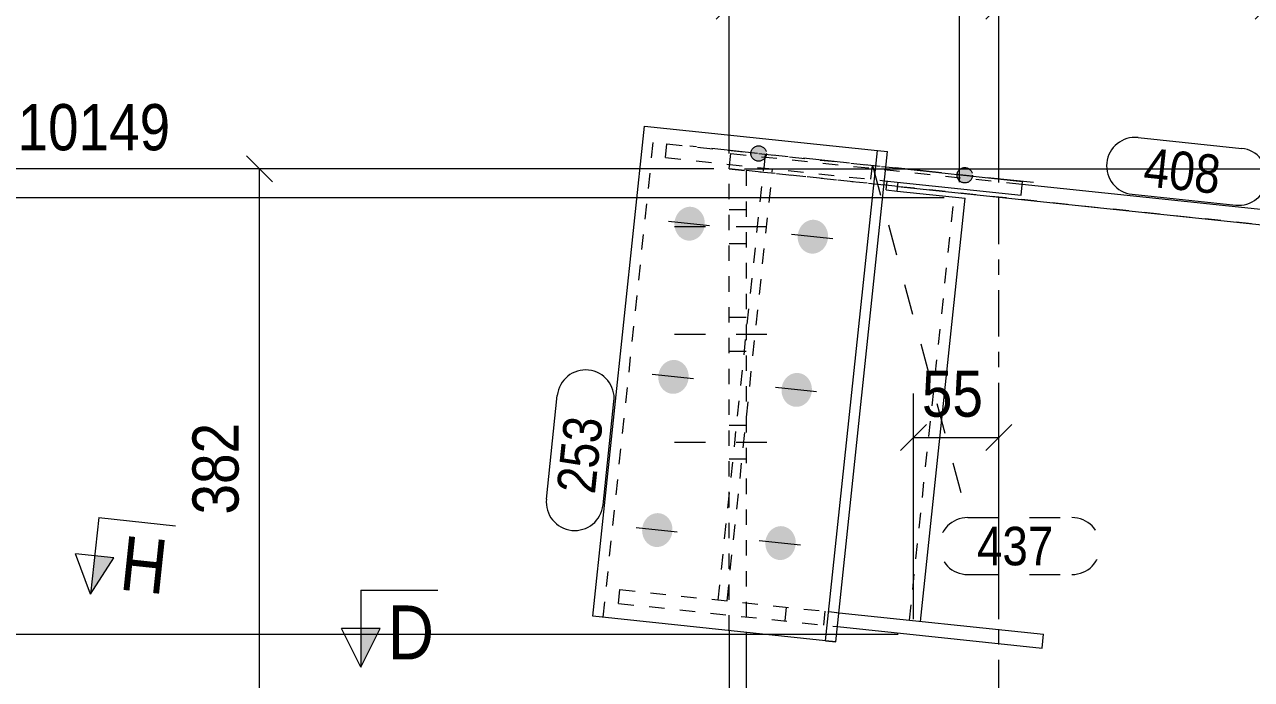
# Model space of a CAD drawing. Header units: millimetres. Extents: x 2 to 825, y 1 to 579.
# Drawn here: x 275.4 to 355, y 441.9 to 484.5 of the extents above; entities that cross this region are included whole.
import ezdxf

# ---------------------------------------------------------------- set-up
doc = ezdxf.new("R2010")
doc.units = ezdxf.units.MM
for name, pattern in [('XKITLINE00', [0]), ('XKITLINE01', [4, 1, -1, 1, -1]), ('XKITLINE02', [4, 2, -2]), ('XKITLINE03', [6, 3, -1, 1, -1])]:
    doc.linetypes.add(name, pattern=pattern)
for name, color, linetype, lineweight in [('Bolt', 3, 'Continuous', 0), ('Dimensions', 7, 'Continuous', 0), ('Part', 2, 'Continuous', 0), ('PartMark', 7, 'Continuous', 0), ('Section', 6, 'Continuous', 0)]:
    doc.layers.add(name, color=color, linetype=linetype, lineweight=lineweight)
doc.styles.add('ARIAL', font='ARIAL.TTF')

# ---------------------------------------------------------------- blocks, each defined once
blk = doc.blocks.new('*A12')
at = {"layer": 'Bolt'}
for points in [[(322.247, 426.235), (321.147, 426.235), (321.147, 428.435), (322.247, 428.435)], [(322.247, 426.235), (321.147, 426.235), (321.147, 428.435), (322.247, 428.435)], [(322.247, 419.235), (321.147, 419.235), (321.147, 421.435), (322.247, 421.435)], [(322.247, 419.235), (321.147, 419.235), (321.147, 421.435), (322.247, 421.435)], [(322.247, 412.235), (321.147, 412.235), (321.147, 414.435), (322.247, 414.435)], [(322.247, 412.235), (321.147, 412.235), (321.147, 414.435), (322.247, 414.435)]]:
    blk.add_hatch(color=3, dxfattribs=at).paths.add_polyline_path(points, flags=17)
at = {"layer": 'Bolt', "color": 3, "linetype": 'XKITLINE02', "lineweight": 0}
for p, q in [((322.247, 472.435), (321.147, 472.435)), ((322.247, 472.435), (321.147, 472.435)), ((323.597, 471.335), (317.597, 471.335)), ((323.597, 471.335), (317.597, 471.335)), ((322.247, 470.235), (321.147, 470.235)), ((322.247, 470.235), (321.147, 470.235)), ((322.247, 465.435), (321.147, 465.435)), ((322.247, 465.435), (321.147, 465.435)), ((323.597, 464.335), (317.597, 464.335)), ((323.597, 464.335), (317.597, 464.335)), ((322.247, 463.235), (321.147, 463.235)), ((322.247, 463.235), (321.147, 463.235)), ((322.247, 458.435), (321.147, 458.435)), ((322.247, 458.435), (321.147, 458.435)), ((323.597, 457.335), (317.597, 457.335)), ((323.597, 457.335), (317.597, 457.335)), ((322.247, 456.235), (321.147, 456.235)), ((322.247, 456.235), (321.147, 456.235))]:
    blk.add_line(p, q, dxfattribs=at)
at = {"layer": 'Bolt', "color": 3, "linetype": 'XKITLINE00', "lineweight": 0}
for p, q in [((322.247, 428.435), (321.147, 428.435)), ((322.247, 428.435), (321.147, 428.435)), ((323.597, 427.335), (317.597, 427.335)), ((323.597, 427.335), (317.597, 427.335)), ((322.247, 426.235), (321.147, 426.235)), ((322.247, 426.235), (321.147, 426.235)), ((322.247, 421.435), (321.147, 421.435)), ((322.247, 421.435), (321.147, 421.435)), ((323.597, 420.335), (317.597, 420.335)), ((323.597, 420.335), (317.597, 420.335)), ((322.247, 419.235), (321.147, 419.235)), ((322.247, 419.235), (321.147, 419.235)), ((322.247, 414.435), (321.147, 414.435)), ((322.247, 414.435), (321.147, 414.435)), ((323.597, 413.335), (317.597, 413.335)), ((323.597, 413.335), (317.597, 413.335)), ((322.247, 412.235), (321.147, 412.235)), ((322.247, 412.235), (321.147, 412.235))]:
    blk.add_line(p, q, dxfattribs=at)
blk = doc.blocks.new('*A25')
at = {"layer": 'Bolt'}
for points in [[(319.55, 471.401), (319.547, 471.374), (319.542, 471.348), (319.538, 471.321), (319.532, 471.295), (319.526, 471.269), (319.519, 471.242), (319.512, 471.216), (319.504, 471.191), (319.496, 471.165), (319.487, 471.14), (319.478, 471.115), (319.468, 471.09), (319.457, 471.065), (319.446, 471.041), (319.435, 471.017), (319.423, 470.993), (319.41, 470.97), (319.397, 470.947), (319.384, 470.924), (319.37, 470.902), (319.355, 470.88), (319.34, 470.859), (319.325, 470.838), (319.309, 470.817), (319.292, 470.797), (319.276, 470.777), (319.258, 470.757), (319.241, 470.738), (319.223, 470.72), (319.204, 470.702), (319.186, 470.685), (319.166, 470.668), (319.147, 470.651), (319.127, 470.635), (319.107, 470.62), (319.086, 470.605), (319.066, 470.591), (319.044, 470.577), (319.023, 470.564), (319.001, 470.552), (318.979, 470.54), (318.957, 470.528), (318.935, 470.518), (318.912, 470.508), (318.889, 470.498), (318.866, 470.489), (318.843, 470.481), (318.82, 470.473), (318.796, 470.466), (318.773, 470.46), (318.749, 470.454), (318.725, 470.449), (318.701, 470.445), (318.677, 470.441), (318.653, 470.438), (318.629, 470.436), (318.605, 470.434), (318.581, 470.433), (318.557, 470.432), (318.533, 470.432), (318.508, 470.433), (318.484, 470.435), (318.46, 470.437), (318.436, 470.44), (318.412, 470.443), (318.389, 470.448), (318.365, 470.452), (318.341, 470.458), (318.318, 470.464), (318.295, 470.471), (318.272, 470.478), (318.249, 470.486), (318.226, 470.495), (318.204, 470.504), (318.181, 470.514), (318.159, 470.525), (318.138, 470.536), (318.116, 470.548), (318.095, 470.56), (318.074, 470.573), (318.053, 470.586), (318.033, 470.6), (318.013, 470.615), (317.993, 470.63), (317.974, 470.646), (317.955, 470.662), (317.937, 470.679), (317.918, 470.696), (317.901, 470.714), (317.883, 470.732), (317.866, 470.751), (317.85, 470.77), (317.834, 470.79), (317.818, 470.81), (317.803, 470.83), (317.788, 470.851), (317.774, 470.873), (317.76, 470.895), (317.747, 470.917), (317.734, 470.939), (317.722, 470.962), (317.71, 470.985), (317.699, 471.009), (317.688, 471.033), (317.678, 471.057), (317.668, 471.082), (317.659, 471.106), (317.65, 471.131), (317.642, 471.157), (317.635, 471.182), (317.628, 471.208), (317.622, 471.234), (317.616, 471.26), (317.611, 471.286), (317.607, 471.312), (317.603, 471.339), (317.599, 471.365), (317.596, 471.392), (317.594, 471.419), (317.593, 471.446), (317.592, 471.473), (317.591, 471.5), (317.591, 471.526), (317.592, 471.553), (317.593, 471.58), (317.595, 471.607), (317.598, 471.634), (317.601, 471.661), (317.605, 471.688), (317.609, 471.714), (317.614, 471.741), (317.619, 471.767), (317.625, 471.794), (317.632, 471.82), (317.639, 471.846), (317.647, 471.871), (317.655, 471.897), (317.664, 471.922), (317.673, 471.947), (317.683, 471.972), (317.694, 471.997), (317.705, 472.021), (317.716, 472.045), (317.729, 472.069), (317.741, 472.092), (317.754, 472.115), (317.768, 472.138), (317.782, 472.16), (317.796, 472.182), (317.811, 472.203), (317.827, 472.225), (317.843, 472.245), (317.859, 472.266), (317.876, 472.285), (317.893, 472.305), (317.911, 472.324), (317.929, 472.342), (317.947, 472.36), (317.966, 472.378), (317.985, 472.394), (318.005, 472.411), (318.024, 472.427), (318.045, 472.442), (318.065, 472.457), (318.086, 472.471), (318.107, 472.485), (318.128, 472.498), (318.15, 472.51), (318.172, 472.522), (318.194, 472.534), (318.217, 472.544), (318.239, 472.555), (318.262, 472.564), (318.285, 472.573), (318.308, 472.581), (318.331, 472.589), (318.355, 472.596), (318.379, 472.602), (318.402, 472.608), (318.426, 472.613), (318.45, 472.617), (318.474, 472.621), (318.498, 472.624), (318.522, 472.627), (318.546, 472.628), (318.571, 472.629), (318.595, 472.63), (318.619, 472.63), (318.643, 472.629), (318.667, 472.627), (318.691, 472.625), (318.715, 472.622), (318.739, 472.619), (318.763, 472.614), (318.786, 472.61), (318.81, 472.604), (318.833, 472.598), (318.857, 472.591), (318.88, 472.584), (318.903, 472.576), (318.925, 472.567), (318.948, 472.558), (318.97, 472.548), (318.992, 472.537), (319.014, 472.526), (319.035, 472.515), (319.057, 472.502), (319.077, 472.489), (319.098, 472.476), (319.118, 472.462), (319.138, 472.447), (319.158, 472.432), (319.177, 472.416), (319.196, 472.4), (319.215, 472.383), (319.233, 472.366), (319.251, 472.348), (319.268, 472.33), (319.285, 472.311), (319.302, 472.292), (319.318, 472.272), (319.334, 472.252), (319.349, 472.232), (319.363, 472.211), (319.378, 472.189), (319.391, 472.167), (319.405, 472.145), (319.418, 472.123), (319.43, 472.1), (319.442, 472.077), (319.453, 472.053), (319.464, 472.029), (319.474, 472.005), (319.483, 471.981), (319.492, 471.956), (319.501, 471.931), (319.509, 471.906), (319.516, 471.88), (319.523, 471.854), (319.53, 471.829), (319.535, 471.802), (319.54, 471.776), (319.545, 471.75), (319.549, 471.723), (319.552, 471.697), (319.555, 471.67), (319.557, 471.643), (319.559, 471.616), (319.56, 471.59), (319.56, 471.563), (319.56, 471.536), (319.559, 471.509), (319.558, 471.482), (319.556, 471.455), (319.554, 471.428)], [(327.551, 470.557), (327.547, 470.53), (327.543, 470.504), (327.538, 470.477), (327.532, 470.451), (327.526, 470.425), (327.52, 470.398), (327.513, 470.373), (327.505, 470.347), (327.496, 470.321), (327.488, 470.296), (327.478, 470.271), (327.468, 470.246), (327.458, 470.221), (327.447, 470.197), (327.435, 470.173), (327.423, 470.15), (327.411, 470.126), (327.398, 470.103), (327.384, 470.08), (327.37, 470.058), (327.355, 470.036), (327.34, 470.015), (327.325, 469.994), (327.309, 469.973), (327.293, 469.953), (327.276, 469.933), (327.259, 469.913), (327.241, 469.894), (327.223, 469.876), (327.205, 469.858), (327.186, 469.841), (327.167, 469.824), (327.147, 469.807), (327.127, 469.791), (327.107, 469.776), (327.087, 469.761), (327.066, 469.747), (327.045, 469.733), (327.023, 469.72), (327.002, 469.708), (326.98, 469.696), (326.958, 469.684), (326.935, 469.674), (326.913, 469.664), (326.89, 469.654), (326.867, 469.645), (326.844, 469.637), (326.82, 469.629), (326.797, 469.622), (326.773, 469.616), (326.749, 469.61), (326.726, 469.605), (326.702, 469.601), (326.678, 469.597), (326.654, 469.594), (326.629, 469.592), (326.605, 469.59), (326.581, 469.589), (326.557, 469.588), (326.533, 469.589), (326.509, 469.589), (326.485, 469.591), (326.461, 469.593), (326.437, 469.596), (326.413, 469.6), (326.389, 469.604), (326.365, 469.609), (326.342, 469.614), (326.318, 469.62), (326.295, 469.627), (326.272, 469.634), (326.249, 469.642), (326.226, 469.651), (326.204, 469.66), (326.182, 469.67), (326.16, 469.681), (326.138, 469.692), (326.116, 469.704), (326.095, 469.716), (326.074, 469.729), (326.054, 469.742), (326.033, 469.756), (326.013, 469.771), (325.994, 469.786), (325.974, 469.802), (325.955, 469.818), (325.937, 469.835), (325.919, 469.852), (325.901, 469.87), (325.883, 469.888), (325.866, 469.907), (325.85, 469.926), (325.834, 469.946), (325.818, 469.966), (325.803, 469.987), (325.788, 470.007), (325.774, 470.029), (325.76, 470.051), (325.747, 470.073), (325.734, 470.095), (325.722, 470.118), (325.71, 470.142), (325.699, 470.165), (325.688, 470.189), (325.678, 470.213), (325.668, 470.238), (325.659, 470.262), (325.651, 470.287), (325.643, 470.313), (325.635, 470.338), (325.628, 470.364), (325.622, 470.39), (325.616, 470.416), (325.611, 470.442), (325.607, 470.468), (325.603, 470.495), (325.599, 470.521), (325.597, 470.548), (325.594, 470.575), (325.593, 470.602), (325.592, 470.629), (325.591, 470.656), (325.592, 470.683), (325.592, 470.709), (325.594, 470.736), (325.596, 470.763), (325.598, 470.79), (325.601, 470.817), (325.605, 470.844), (325.609, 470.87), (325.614, 470.897), (325.62, 470.923), (325.626, 470.95), (325.632, 470.976), (325.639, 471.002), (325.647, 471.027), (325.656, 471.053), (325.664, 471.078), (325.674, 471.103), (325.684, 471.128), (325.694, 471.153), (325.705, 471.177), (325.717, 471.201), (325.729, 471.225), (325.741, 471.248), (325.754, 471.271), (325.768, 471.294), (325.782, 471.316), (325.797, 471.338), (325.812, 471.359), (325.827, 471.381), (325.843, 471.401), (325.859, 471.422), (325.876, 471.441), (325.893, 471.461), (325.911, 471.48), (325.929, 471.498), (325.947, 471.516), (325.966, 471.534), (325.985, 471.551), (326.005, 471.567), (326.025, 471.583), (326.045, 471.598), (326.065, 471.613), (326.086, 471.627), (326.107, 471.641), (326.129, 471.654), (326.15, 471.667), (326.172, 471.678), (326.194, 471.69), (326.217, 471.7), (326.239, 471.711), (326.262, 471.72), (326.285, 471.729), (326.308, 471.737), (326.332, 471.745), (326.355, 471.752), (326.379, 471.758), (326.403, 471.764), (326.426, 471.769), (326.45, 471.773), (326.474, 471.777), (326.498, 471.78), (326.523, 471.783), (326.547, 471.784), (326.571, 471.785), (326.595, 471.786), (326.619, 471.786), (326.643, 471.785), (326.667, 471.783), (326.691, 471.781), (326.715, 471.778), (326.739, 471.775), (326.763, 471.77), (326.787, 471.766), (326.81, 471.76), (326.834, 471.754), (326.857, 471.747), (326.88, 471.74), (326.903, 471.732), (326.926, 471.723), (326.948, 471.714), (326.97, 471.704), (326.992, 471.693), (327.014, 471.682), (327.036, 471.671), (327.057, 471.658), (327.078, 471.645), (327.098, 471.632), (327.119, 471.618), (327.139, 471.603), (327.158, 471.588), (327.178, 471.572), (327.197, 471.556), (327.215, 471.539), (327.233, 471.522), (327.251, 471.504), (327.269, 471.486), (327.286, 471.467), (327.302, 471.448), (327.318, 471.428), (327.334, 471.408), (327.349, 471.388), (327.364, 471.367), (327.378, 471.345), (327.392, 471.324), (327.405, 471.301), (327.418, 471.279), (327.43, 471.256), (327.442, 471.233), (327.453, 471.209), (327.464, 471.185), (327.474, 471.161), (327.484, 471.137), (327.493, 471.112), (327.501, 471.087), (327.509, 471.062), (327.517, 471.036), (327.524, 471.01), (327.53, 470.985), (327.536, 470.959), (327.541, 470.932), (327.545, 470.906), (327.549, 470.879), (327.553, 470.853), (327.555, 470.826), (327.558, 470.799), (327.559, 470.773), (327.56, 470.746), (327.561, 470.719), (327.56, 470.692), (327.56, 470.665), (327.558, 470.638), (327.556, 470.611), (327.554, 470.584)], [(318.501, 461.456), (318.498, 461.43), (318.493, 461.403), (318.488, 461.376), (318.483, 461.35), (318.477, 461.324), (318.47, 461.298), (318.463, 461.272), (318.455, 461.246), (318.447, 461.22), (318.438, 461.195), (318.429, 461.17), (318.419, 461.145), (318.408, 461.121), (318.397, 461.096), (318.386, 461.072), (318.374, 461.049), (318.361, 461.025), (318.348, 461.002), (318.335, 460.98), (318.321, 460.957), (318.306, 460.935), (318.291, 460.914), (318.276, 460.893), (318.26, 460.872), (318.243, 460.852), (318.227, 460.832), (318.209, 460.813), (318.192, 460.794), (318.174, 460.775), (318.155, 460.757), (318.136, 460.74), (318.117, 460.723), (318.098, 460.706), (318.078, 460.691), (318.058, 460.675), (318.037, 460.66), (318.016, 460.646), (317.995, 460.632), (317.974, 460.619), (317.952, 460.607), (317.93, 460.595), (317.908, 460.584), (317.886, 460.573), (317.863, 460.563), (317.84, 460.553), (317.817, 460.544), (317.794, 460.536), (317.771, 460.528), (317.747, 460.521), (317.724, 460.515), (317.7, 460.509), (317.676, 460.504), (317.652, 460.5), (317.628, 460.496), (317.604, 460.493), (317.58, 460.491), (317.556, 460.489), (317.532, 460.488), (317.508, 460.487), (317.484, 460.488), (317.459, 460.489), (317.435, 460.49), (317.411, 460.492), (317.387, 460.495), (317.363, 460.499), (317.34, 460.503), (317.316, 460.508), (317.292, 460.513), (317.269, 460.519), (317.246, 460.526), (317.223, 460.533), (317.2, 460.541), (317.177, 460.55), (317.155, 460.559), (317.132, 460.569), (317.11, 460.58), (317.089, 460.591), (317.067, 460.603), (317.046, 460.615), (317.025, 460.628), (317.004, 460.641), (316.984, 460.655), (316.964, 460.67), (316.944, 460.685), (316.925, 460.701), (316.906, 460.717), (316.887, 460.734), (316.869, 460.751), (316.852, 460.769), (316.834, 460.787), (316.817, 460.806), (316.801, 460.825), (316.785, 460.845), (316.769, 460.865), (316.754, 460.886), (316.739, 460.907), (316.725, 460.928), (316.711, 460.95), (316.698, 460.972), (316.685, 460.995), (316.673, 461.017), (316.661, 461.041), (316.65, 461.064), (316.639, 461.088), (316.629, 461.112), (316.619, 461.137), (316.61, 461.162), (316.601, 461.187), (316.593, 461.212), (316.586, 461.237), (316.579, 461.263), (316.573, 461.289), (316.567, 461.315), (316.562, 461.341), (316.557, 461.367), (316.553, 461.394), (316.55, 461.42), (316.547, 461.447), (316.545, 461.474), (316.544, 461.501), (316.543, 461.528), (316.542, 461.555), (316.542, 461.582), (316.543, 461.609), (316.544, 461.636), (316.546, 461.662), (316.549, 461.689), (316.552, 461.716), (316.556, 461.743), (316.56, 461.77), (316.565, 461.796), (316.57, 461.822), (316.576, 461.849), (316.583, 461.875), (316.59, 461.901), (316.598, 461.927), (316.606, 461.952), (316.615, 461.977), (316.624, 462.002), (316.634, 462.027), (316.645, 462.052), (316.656, 462.076), (316.667, 462.1), (316.679, 462.124), (316.692, 462.147), (316.705, 462.17), (316.719, 462.193), (316.733, 462.215), (316.747, 462.237), (316.762, 462.259), (316.778, 462.28), (316.794, 462.3), (316.81, 462.321), (316.827, 462.341), (316.844, 462.36), (316.862, 462.379), (316.88, 462.397), (316.898, 462.415), (316.917, 462.433), (316.936, 462.45), (316.956, 462.466), (316.975, 462.482), (316.996, 462.497), (317.016, 462.512), (317.037, 462.526), (317.058, 462.54), (317.079, 462.553), (317.101, 462.566), (317.123, 462.578), (317.145, 462.589), (317.167, 462.6), (317.19, 462.61), (317.213, 462.619), (317.236, 462.628), (317.259, 462.636), (317.282, 462.644), (317.306, 462.651), (317.33, 462.657), (317.353, 462.663), (317.377, 462.668), (317.401, 462.672), (317.425, 462.676), (317.449, 462.679), (317.473, 462.682), (317.497, 462.683), (317.521, 462.685), (317.546, 462.685), (317.57, 462.685), (317.594, 462.684), (317.618, 462.682), (317.642, 462.68), (317.666, 462.677), (317.69, 462.674), (317.714, 462.67), (317.737, 462.665), (317.761, 462.659), (317.784, 462.653), (317.808, 462.646), (317.831, 462.639), (317.853, 462.631), (317.876, 462.622), (317.899, 462.613), (317.921, 462.603), (317.943, 462.593), (317.965, 462.581), (317.986, 462.57), (318.007, 462.557), (318.028, 462.545), (318.049, 462.531), (318.069, 462.517), (318.089, 462.502), (318.109, 462.487), (318.128, 462.472), (318.147, 462.455), (318.166, 462.439), (318.184, 462.421), (318.202, 462.403), (318.219, 462.385), (318.236, 462.366), (318.253, 462.347), (318.269, 462.328), (318.284, 462.307), (318.3, 462.287), (318.314, 462.266), (318.329, 462.244), (318.342, 462.223), (318.356, 462.2), (318.369, 462.178), (318.381, 462.155), (318.393, 462.132), (318.404, 462.108), (318.415, 462.084), (318.425, 462.06), (318.434, 462.036), (318.443, 462.011), (318.452, 461.986), (318.46, 461.961), (318.467, 461.935), (318.474, 461.91), (318.48, 461.884), (318.486, 461.858), (318.491, 461.831), (318.496, 461.805), (318.5, 461.779), (318.503, 461.752), (318.506, 461.725), (318.508, 461.698), (318.51, 461.672), (318.511, 461.645), (318.511, 461.618), (318.511, 461.591), (318.51, 461.564), (318.509, 461.537), (318.507, 461.51), (318.504, 461.483)], [(326.502, 460.612), (326.498, 460.586), (326.494, 460.559), (326.489, 460.532), (326.483, 460.506), (326.477, 460.48), (326.471, 460.454), (326.463, 460.428), (326.456, 460.402), (326.447, 460.376), (326.439, 460.351), (326.429, 460.326), (326.419, 460.301), (326.409, 460.277), (326.398, 460.252), (326.386, 460.228), (326.374, 460.205), (326.362, 460.181), (326.348, 460.158), (326.335, 460.136), (326.321, 460.113), (326.306, 460.091), (326.291, 460.07), (326.276, 460.049), (326.26, 460.028), (326.244, 460.008), (326.227, 459.988), (326.21, 459.969), (326.192, 459.95), (326.174, 459.931), (326.156, 459.913), (326.137, 459.896), (326.118, 459.879), (326.098, 459.862), (326.078, 459.847), (326.058, 459.831), (326.038, 459.816), (326.017, 459.802), (325.996, 459.789), (325.974, 459.775), (325.953, 459.763), (325.931, 459.751), (325.909, 459.74), (325.886, 459.729), (325.864, 459.719), (325.841, 459.709), (325.818, 459.7), (325.795, 459.692), (325.771, 459.685), (325.748, 459.678), (325.724, 459.671), (325.7, 459.666), (325.677, 459.66), (325.653, 459.656), (325.629, 459.652), (325.605, 459.649), (325.58, 459.647), (325.556, 459.645), (325.532, 459.644), (325.508, 459.644), (325.484, 459.644), (325.46, 459.645), (325.436, 459.646), (325.412, 459.648), (325.388, 459.651), (325.364, 459.655), (325.34, 459.659), (325.316, 459.664), (325.293, 459.669), (325.269, 459.675), (325.246, 459.682), (325.223, 459.689), (325.2, 459.698), (325.177, 459.706), (325.155, 459.715), (325.133, 459.725), (325.111, 459.736), (325.089, 459.747), (325.067, 459.759), (325.046, 459.771), (325.025, 459.784), (325.005, 459.797), (324.984, 459.812), (324.964, 459.826), (324.945, 459.841), (324.925, 459.857), (324.906, 459.873), (324.888, 459.89), (324.87, 459.907), (324.852, 459.925), (324.834, 459.943), (324.817, 459.962), (324.801, 459.981), (324.785, 460.001), (324.769, 460.021), (324.754, 460.042), (324.739, 460.063), (324.725, 460.084), (324.711, 460.106), (324.698, 460.128), (324.685, 460.151), (324.673, 460.173), (324.661, 460.197), (324.65, 460.22), (324.639, 460.244), (324.629, 460.268), (324.619, 460.293), (324.61, 460.318), (324.602, 460.343), (324.594, 460.368), (324.586, 460.393), (324.579, 460.419), (324.573, 460.445), (324.567, 460.471), (324.562, 460.497), (324.558, 460.523), (324.554, 460.55), (324.55, 460.577), (324.548, 460.603), (324.545, 460.63), (324.544, 460.657), (324.543, 460.684), (324.542, 460.711), (324.543, 460.738), (324.543, 460.765), (324.545, 460.792), (324.547, 460.819), (324.549, 460.845), (324.552, 460.872), (324.556, 460.899), (324.56, 460.926), (324.565, 460.952), (324.571, 460.979), (324.577, 461.005), (324.583, 461.031), (324.59, 461.057), (324.598, 461.083), (324.606, 461.108), (324.615, 461.133), (324.625, 461.159), (324.635, 461.183), (324.645, 461.208), (324.656, 461.232), (324.668, 461.256), (324.68, 461.28), (324.692, 461.303), (324.705, 461.326), (324.719, 461.349), (324.733, 461.371), (324.748, 461.393), (324.763, 461.415), (324.778, 461.436), (324.794, 461.457), (324.81, 461.477), (324.827, 461.497), (324.844, 461.516), (324.862, 461.535), (324.88, 461.553), (324.898, 461.571), (324.917, 461.589), (324.936, 461.606), (324.956, 461.622), (324.976, 461.638), (324.996, 461.653), (325.016, 461.668), (325.037, 461.682), (325.058, 461.696), (325.08, 461.709), (325.101, 461.722), (325.123, 461.734), (325.145, 461.745), (325.168, 461.756), (325.19, 461.766), (325.213, 461.775), (325.236, 461.784), (325.259, 461.792), (325.283, 461.8), (325.306, 461.807), (325.33, 461.813), (325.354, 461.819), (325.377, 461.824), (325.401, 461.828), (325.425, 461.832), (325.449, 461.835), (325.473, 461.838), (325.498, 461.84), (325.522, 461.841), (325.546, 461.841), (325.57, 461.841), (325.594, 461.84), (325.618, 461.838), (325.642, 461.836), (325.666, 461.833), (325.69, 461.83), (325.714, 461.826), (325.738, 461.821), (325.761, 461.815), (325.785, 461.809), (325.808, 461.802), (325.831, 461.795), (325.854, 461.787), (325.876, 461.778), (325.899, 461.769), (325.921, 461.759), (325.943, 461.749), (325.965, 461.738), (325.987, 461.726), (326.008, 461.713), (326.029, 461.701), (326.049, 461.687), (326.07, 461.673), (326.09, 461.658), (326.109, 461.643), (326.129, 461.628), (326.148, 461.611), (326.166, 461.595), (326.184, 461.577), (326.202, 461.56), (326.22, 461.541), (326.236, 461.522), (326.253, 461.503), (326.269, 461.484), (326.285, 461.463), (326.3, 461.443), (326.315, 461.422), (326.329, 461.401), (326.343, 461.379), (326.356, 461.357), (326.369, 461.334), (326.381, 461.311), (326.393, 461.288), (326.404, 461.264), (326.415, 461.24), (326.425, 461.216), (326.435, 461.192), (326.444, 461.167), (326.452, 461.142), (326.46, 461.117), (326.468, 461.091), (326.474, 461.066), (326.481, 461.04), (326.486, 461.014), (326.492, 460.988), (326.496, 460.961), (326.5, 460.935), (326.504, 460.908), (326.506, 460.881), (326.508, 460.855), (326.51, 460.828), (326.511, 460.801), (326.512, 460.774), (326.511, 460.747), (326.511, 460.72), (326.509, 460.693), (326.507, 460.666), (326.505, 460.639)], [(317.452, 451.511), (317.449, 451.485), (317.444, 451.458), (317.439, 451.432), (317.434, 451.405), (317.428, 451.379), (317.421, 451.353), (317.414, 451.327), (317.406, 451.301), (317.398, 451.276), (317.389, 451.25), (317.38, 451.225), (317.37, 451.2), (317.359, 451.176), (317.348, 451.151), (317.337, 451.127), (317.325, 451.104), (317.312, 451.08), (317.299, 451.057), (317.286, 451.035), (317.272, 451.012), (317.257, 450.991), (317.242, 450.969), (317.227, 450.948), (317.211, 450.927), (317.194, 450.907), (317.177, 450.887), (317.16, 450.868), (317.143, 450.849), (317.125, 450.83), (317.106, 450.812), (317.087, 450.795), (317.068, 450.778), (317.049, 450.762), (317.029, 450.746), (317.009, 450.73), (316.988, 450.716), (316.967, 450.701), (316.946, 450.688), (316.925, 450.675), (316.903, 450.662), (316.881, 450.65), (316.859, 450.639), (316.837, 450.628), (316.814, 450.618), (316.791, 450.608), (316.768, 450.6), (316.745, 450.591), (316.722, 450.584), (316.698, 450.577), (316.675, 450.57), (316.651, 450.565), (316.627, 450.56), (316.603, 450.555), (316.579, 450.551), (316.555, 450.548), (316.531, 450.546), (316.507, 450.544), (316.483, 450.543), (316.459, 450.543), (316.434, 450.543), (316.41, 450.544), (316.386, 450.545), (316.362, 450.547), (316.338, 450.55), (316.314, 450.554), (316.291, 450.558), (316.267, 450.563), (316.243, 450.568), (316.22, 450.574), (316.197, 450.581), (316.174, 450.589), (316.151, 450.597), (316.128, 450.605), (316.106, 450.615), (316.083, 450.625), (316.061, 450.635), (316.04, 450.646), (316.018, 450.658), (315.997, 450.67), (315.976, 450.683), (315.955, 450.697), (315.935, 450.711), (315.915, 450.725), (315.895, 450.74), (315.876, 450.756), (315.857, 450.772), (315.838, 450.789), (315.82, 450.806), (315.802, 450.824), (315.785, 450.842), (315.768, 450.861), (315.752, 450.88), (315.735, 450.9), (315.72, 450.92), (315.705, 450.941), (315.69, 450.962), (315.676, 450.983), (315.662, 451.005), (315.649, 451.027), (315.636, 451.05), (315.624, 451.073), (315.612, 451.096), (315.6, 451.119), (315.59, 451.143), (315.58, 451.167), (315.57, 451.192), (315.561, 451.217), (315.552, 451.242), (315.544, 451.267), (315.537, 451.292), (315.53, 451.318), (315.524, 451.344), (315.518, 451.37), (315.513, 451.396), (315.508, 451.423), (315.504, 451.449), (315.501, 451.476), (315.498, 451.502), (315.496, 451.529), (315.494, 451.556), (315.493, 451.583), (315.493, 451.61), (315.493, 451.637), (315.494, 451.664), (315.495, 451.691), (315.497, 451.718), (315.5, 451.745), (315.503, 451.771), (315.507, 451.798), (315.511, 451.825), (315.516, 451.851), (315.521, 451.878), (315.527, 451.904), (315.534, 451.93), (315.541, 451.956), (315.549, 451.982), (315.557, 452.007), (315.566, 452.033), (315.575, 452.058), (315.585, 452.082), (315.596, 452.107), (315.607, 452.131), (315.618, 452.155), (315.63, 452.179), (315.643, 452.202), (315.656, 452.225), (315.67, 452.248), (315.684, 452.27), (315.698, 452.292), (315.713, 452.314), (315.729, 452.335), (315.745, 452.356), (315.761, 452.376), (315.778, 452.396), (315.795, 452.415), (315.813, 452.434), (315.831, 452.452), (315.849, 452.47), (315.868, 452.488), (315.887, 452.505), (315.906, 452.521), (315.926, 452.537), (315.947, 452.552), (315.967, 452.567), (315.988, 452.581), (316.009, 452.595), (316.03, 452.608), (316.052, 452.621), (316.074, 452.633), (316.096, 452.644), (316.118, 452.655), (316.141, 452.665), (316.164, 452.674), (316.187, 452.683), (316.21, 452.692), (316.233, 452.699), (316.257, 452.706), (316.28, 452.712), (316.304, 452.718), (316.328, 452.723), (316.352, 452.728), (316.376, 452.731), (316.4, 452.734), (316.424, 452.737), (316.448, 452.739), (316.472, 452.74), (316.497, 452.74), (316.521, 452.74), (316.545, 452.739), (316.569, 452.738), (316.593, 452.735), (316.617, 452.732), (316.641, 452.729), (316.665, 452.725), (316.688, 452.72), (316.712, 452.714), (316.735, 452.708), (316.758, 452.702), (316.782, 452.694), (316.804, 452.686), (316.827, 452.677), (316.85, 452.668), (316.872, 452.658), (316.894, 452.648), (316.916, 452.637), (316.937, 452.625), (316.958, 452.613), (316.979, 452.6), (317, 452.586), (317.02, 452.572), (317.04, 452.558), (317.06, 452.542), (317.079, 452.527), (317.098, 452.51), (317.117, 452.494), (317.135, 452.476), (317.153, 452.459), (317.17, 452.44), (317.187, 452.422), (317.204, 452.402), (317.22, 452.383), (317.235, 452.363), (317.251, 452.342), (317.265, 452.321), (317.28, 452.3), (317.293, 452.278), (317.307, 452.256), (317.319, 452.233), (317.332, 452.21), (317.344, 452.187), (317.355, 452.163), (317.365, 452.14), (317.376, 452.115), (317.385, 452.091), (317.394, 452.066), (317.403, 452.041), (317.411, 452.016), (317.418, 451.99), (317.425, 451.965), (317.431, 451.939), (317.437, 451.913), (317.442, 451.887), (317.447, 451.86), (317.451, 451.834), (317.454, 451.807), (317.457, 451.78), (317.459, 451.754), (317.461, 451.727), (317.462, 451.7), (317.462, 451.673), (317.462, 451.646), (317.461, 451.619), (317.46, 451.592), (317.458, 451.565), (317.455, 451.538)], [(325.453, 450.668), (325.449, 450.641), (325.445, 450.614), (325.44, 450.588), (325.434, 450.561), (325.428, 450.535), (325.422, 450.509), (325.414, 450.483), (325.407, 450.457), (325.398, 450.432), (325.39, 450.406), (325.38, 450.381), (325.37, 450.356), (325.36, 450.332), (325.349, 450.308), (325.337, 450.284), (325.325, 450.26), (325.313, 450.237), (325.299, 450.213), (325.286, 450.191), (325.272, 450.169), (325.257, 450.147), (325.242, 450.125), (325.227, 450.104), (325.211, 450.083), (325.195, 450.063), (325.178, 450.043), (325.161, 450.024), (325.143, 450.005), (325.125, 449.986), (325.107, 449.968), (325.088, 449.951), (325.069, 449.934), (325.049, 449.918), (325.029, 449.902), (325.009, 449.886), (324.989, 449.872), (324.968, 449.857), (324.947, 449.844), (324.925, 449.831), (324.904, 449.818), (324.882, 449.806), (324.859, 449.795), (324.837, 449.784), (324.814, 449.774), (324.792, 449.764), (324.769, 449.756), (324.746, 449.747), (324.722, 449.74), (324.699, 449.733), (324.675, 449.726), (324.651, 449.721), (324.628, 449.716), (324.604, 449.711), (324.58, 449.708), (324.556, 449.704), (324.531, 449.702), (324.507, 449.7), (324.483, 449.699), (324.459, 449.699), (324.435, 449.699), (324.411, 449.7), (324.387, 449.701), (324.363, 449.704), (324.339, 449.706), (324.315, 449.71), (324.291, 449.714), (324.267, 449.719), (324.244, 449.724), (324.22, 449.731), (324.197, 449.737), (324.174, 449.745), (324.151, 449.753), (324.128, 449.761), (324.106, 449.771), (324.084, 449.781), (324.062, 449.791), (324.04, 449.802), (324.018, 449.814), (323.997, 449.826), (323.976, 449.839), (323.956, 449.853), (323.935, 449.867), (323.915, 449.881), (323.896, 449.896), (323.876, 449.912), (323.857, 449.928), (323.839, 449.945), (323.821, 449.962), (323.803, 449.98), (323.785, 449.999), (323.768, 450.017), (323.752, 450.036), (323.736, 450.056), (323.72, 450.076), (323.705, 450.097), (323.69, 450.118), (323.676, 450.139), (323.662, 450.161), (323.649, 450.183), (323.636, 450.206), (323.624, 450.229), (323.612, 450.252), (323.601, 450.275), (323.59, 450.299), (323.58, 450.324), (323.57, 450.348), (323.561, 450.373), (323.553, 450.398), (323.545, 450.423), (323.537, 450.448), (323.53, 450.474), (323.524, 450.5), (323.518, 450.526), (323.513, 450.552), (323.509, 450.579), (323.505, 450.605), (323.501, 450.632), (323.499, 450.658), (323.496, 450.685), (323.495, 450.712), (323.494, 450.739), (323.493, 450.766), (323.493, 450.793), (323.494, 450.82), (323.496, 450.847), (323.498, 450.874), (323.5, 450.901), (323.503, 450.927), (323.507, 450.954), (323.511, 450.981), (323.516, 451.007), (323.522, 451.034), (323.528, 451.06), (323.534, 451.086), (323.541, 451.112), (323.549, 451.138), (323.557, 451.163), (323.566, 451.189), (323.576, 451.214), (323.586, 451.239), (323.596, 451.263), (323.607, 451.287), (323.619, 451.311), (323.631, 451.335), (323.643, 451.358), (323.656, 451.381), (323.67, 451.404), (323.684, 451.426), (323.699, 451.448), (323.714, 451.47), (323.729, 451.491), (323.745, 451.512), (323.761, 451.532), (323.778, 451.552), (323.795, 451.571), (323.813, 451.59), (323.831, 451.609), (323.849, 451.626), (323.868, 451.644), (323.887, 451.661), (323.907, 451.677), (323.927, 451.693), (323.947, 451.709), (323.967, 451.723), (323.988, 451.738), (324.009, 451.751), (324.031, 451.764), (324.052, 451.777), (324.074, 451.789), (324.096, 451.8), (324.119, 451.811), (324.141, 451.821), (324.164, 451.83), (324.187, 451.839), (324.21, 451.848), (324.234, 451.855), (324.257, 451.862), (324.281, 451.869), (324.304, 451.874), (324.328, 451.879), (324.352, 451.884), (324.376, 451.887), (324.4, 451.89), (324.424, 451.893), (324.449, 451.895), (324.473, 451.896), (324.497, 451.896), (324.521, 451.896), (324.545, 451.895), (324.569, 451.894), (324.593, 451.891), (324.617, 451.889), (324.641, 451.885), (324.665, 451.881), (324.689, 451.876), (324.712, 451.871), (324.736, 451.864), (324.759, 451.858), (324.782, 451.85), (324.805, 451.842), (324.827, 451.834), (324.85, 451.824), (324.872, 451.814), (324.894, 451.804), (324.916, 451.793), (324.937, 451.781), (324.959, 451.769), (324.98, 451.756), (325, 451.742), (325.021, 451.728), (325.041, 451.714), (325.06, 451.698), (325.08, 451.683), (325.099, 451.667), (325.117, 451.65), (325.135, 451.632), (325.153, 451.615), (325.17, 451.596), (325.187, 451.578), (325.204, 451.558), (325.22, 451.539), (325.236, 451.519), (325.251, 451.498), (325.266, 451.477), (325.28, 451.456), (325.294, 451.434), (325.307, 451.412), (325.32, 451.389), (325.332, 451.366), (325.344, 451.343), (325.355, 451.319), (325.366, 451.296), (325.376, 451.271), (325.386, 451.247), (325.395, 451.222), (325.403, 451.197), (325.411, 451.172), (325.419, 451.146), (325.425, 451.121), (325.432, 451.095), (325.437, 451.069), (325.443, 451.043), (325.447, 451.016), (325.451, 450.99), (325.454, 450.963), (325.457, 450.937), (325.459, 450.91), (325.461, 450.883), (325.462, 450.856), (325.462, 450.829), (325.462, 450.802), (325.462, 450.775), (325.46, 450.748), (325.458, 450.721), (325.456, 450.694)]]:
    blk.add_hatch(color=3, dxfattribs=at).paths.add_polyline_path(points, flags=17)
at = {"layer": 'Bolt', "color": 3, "linetype": 'XKITLINE00', "lineweight": 0}
for p, q in [((319.869, 471.395), (317.193, 471.677)), ((327.869, 470.551), (325.194, 470.833)), ((318.82, 461.45), (316.144, 461.732)), ((326.82, 460.606), (324.145, 460.888)), ((317.771, 451.505), (315.095, 451.787)), ((325.771, 450.661), (323.096, 450.943))]:
    blk.add_line(p, q, dxfattribs=at)
blk = doc.blocks.new('*A27')
at = {"layer": 'Part', "color": 7, "linetype": 'XKITLINE03', "lineweight": 0}
blk.add_line((338.647, 350.211), (338.647, 483.251), dxfattribs=at)
at = {"layer": 'Part', "color": 7, "linetype": 'XKITLINE01', "lineweight": 0}
for p, q in [((321.147, 445.116), (321.147, 475.097)), ((321.147, 475.097), (322.247, 474.981)), ((355.047, 471.522), (322.247, 474.981)), ((322.247, 474.981), (322.247, 445))]:
    blk.add_line(p, q, dxfattribs=at)
at = {"layer": 'Part', "color": 2, "linetype": 'XKITLINE00', "lineweight": 0}
for p, q in [((321.147, 445.116), (321.147, 350.211)), ((322.247, 445), (322.247, 350.211))]:
    blk.add_line(p, q, dxfattribs=at)
blk = doc.blocks.new('*A30')
at = {"layer": 'Part', "color": 7, "linetype": 'XKITLINE01', "lineweight": 0}
for p, q in [((321.147, 475.097), (321.252, 476.092)), ((321.252, 476.092), (340.17, 474.096)), ((332.082, 473.944), (321.147, 475.097))]:
    blk.add_line(p, q, dxfattribs=at)
at = {"layer": 'Part', "color": 2, "linetype": 'XKITLINE00', "lineweight": 0}
for p, q in [((332.082, 473.944), (356.147, 471.406)), ((340.17, 474.096), (356.252, 472.4)), ((356.252, 472.4), (356.147, 471.406))]:
    blk.add_line(p, q, dxfattribs=at)
blk = doc.blocks.new('*A51')
at = {"layer": 'Part'}
for points in [[(323.031, 475.587), (323.007, 475.589), (322.983, 475.592), (322.958, 475.596), (322.934, 475.601), (322.911, 475.608), (322.887, 475.615), (322.865, 475.624), (322.842, 475.634), (322.82, 475.645), (322.799, 475.657), (322.778, 475.67), (322.758, 475.685), (322.739, 475.7), (322.72, 475.716), (322.702, 475.733), (322.685, 475.75), (322.669, 475.769), (322.654, 475.788), (322.64, 475.808), (322.627, 475.829), (322.615, 475.85), (322.604, 475.872), (322.594, 475.895), (322.585, 475.918), (322.577, 475.941), (322.571, 475.965), (322.566, 475.989), (322.561, 476.013), (322.558, 476.037), (322.557, 476.062), (322.556, 476.086), (322.557, 476.111), (322.558, 476.135), (322.561, 476.16), (322.566, 476.184), (322.571, 476.208), (322.577, 476.231), (322.585, 476.255), (322.594, 476.278), (322.604, 476.3), (322.615, 476.322), (322.627, 476.343), (322.64, 476.364), (322.654, 476.384), (322.669, 476.403), (322.685, 476.422), (322.702, 476.44), (322.72, 476.457), (322.739, 476.473), (322.758, 476.488), (322.778, 476.502), (322.799, 476.515), (322.82, 476.527), (322.842, 476.538), (322.865, 476.548), (322.887, 476.557), (322.911, 476.565), (322.934, 476.571), (322.958, 476.577), (322.983, 476.581), (323.007, 476.584), (323.031, 476.586), (323.056, 476.586), (323.08, 476.586), (323.105, 476.584), (323.129, 476.581), (323.153, 476.577), (323.177, 476.571), (323.201, 476.565), (323.224, 476.557), (323.247, 476.548), (323.27, 476.538), (323.292, 476.527), (323.313, 476.515), (323.334, 476.502), (323.354, 476.488), (323.373, 476.473), (323.392, 476.457), (323.409, 476.44), (323.426, 476.422), (323.442, 476.403), (323.458, 476.384), (323.472, 476.364), (323.485, 476.343), (323.497, 476.322), (323.508, 476.3), (323.518, 476.278), (323.527, 476.255), (323.534, 476.231), (323.541, 476.208), (323.546, 476.184), (323.551, 476.16), (323.554, 476.135), (323.555, 476.111), (323.556, 476.086), (323.555, 476.062), (323.554, 476.037), (323.551, 476.013), (323.546, 475.989), (323.541, 475.965), (323.534, 475.941), (323.527, 475.918), (323.518, 475.895), (323.508, 475.872), (323.497, 475.85), (323.485, 475.829), (323.472, 475.808), (323.458, 475.788), (323.442, 475.769), (323.426, 475.75), (323.409, 475.733), (323.392, 475.716), (323.373, 475.7), (323.354, 475.685), (323.334, 475.67), (323.313, 475.657), (323.292, 475.645), (323.27, 475.634), (323.247, 475.624), (323.224, 475.615), (323.201, 475.608), (323.177, 475.601), (323.153, 475.596), (323.129, 475.592), (323.105, 475.589), (323.08, 475.587), (323.056, 475.586)], [(336.408, 474.176), (336.384, 474.178), (336.359, 474.181), (336.335, 474.185), (336.311, 474.19), (336.287, 474.197), (336.264, 474.204), (336.241, 474.213), (336.219, 474.223), (336.197, 474.234), (336.175, 474.246), (336.155, 474.26), (336.135, 474.274), (336.115, 474.289), (336.097, 474.305), (336.079, 474.322), (336.062, 474.339), (336.046, 474.358), (336.031, 474.377), (336.017, 474.397), (336.004, 474.418), (335.992, 474.44), (335.981, 474.461), (335.971, 474.484), (335.962, 474.507), (335.954, 474.53), (335.948, 474.554), (335.942, 474.578), (335.938, 474.602), (335.935, 474.626), (335.933, 474.651), (335.933, 474.675), (335.933, 474.7), (335.935, 474.724), (335.938, 474.749), (335.942, 474.773), (335.948, 474.797), (335.954, 474.82), (335.962, 474.844), (335.971, 474.867), (335.981, 474.889), (335.992, 474.911), (336.004, 474.932), (336.017, 474.953), (336.031, 474.973), (336.046, 474.992), (336.062, 475.011), (336.079, 475.029), (336.097, 475.046), (336.115, 475.062), (336.135, 475.077), (336.155, 475.091), (336.175, 475.104), (336.197, 475.116), (336.219, 475.127), (336.241, 475.137), (336.264, 475.146), (336.287, 475.154), (336.311, 475.16), (336.335, 475.166), (336.359, 475.17), (336.384, 475.173), (336.408, 475.175), (336.433, 475.175), (336.457, 475.175), (336.482, 475.173), (336.506, 475.17), (336.53, 475.166), (336.554, 475.16), (336.578, 475.154), (336.601, 475.146), (336.624, 475.137), (336.646, 475.127), (336.668, 475.116), (336.69, 475.104), (336.71, 475.091), (336.73, 475.077), (336.75, 475.062), (336.768, 475.046), (336.786, 475.029), (336.803, 475.011), (336.819, 474.992), (336.834, 474.973), (336.848, 474.953), (336.861, 474.932), (336.873, 474.911), (336.885, 474.889), (336.894, 474.867), (336.903, 474.844), (336.911, 474.82), (336.918, 474.797), (336.923, 474.773), (336.927, 474.749), (336.93, 474.724), (336.932, 474.7), (336.933, 474.675), (336.932, 474.651), (336.93, 474.626), (336.927, 474.602), (336.923, 474.578), (336.918, 474.554), (336.911, 474.53), (336.903, 474.507), (336.894, 474.484), (336.885, 474.461), (336.873, 474.44), (336.861, 474.418), (336.848, 474.397), (336.834, 474.377), (336.819, 474.358), (336.803, 474.339), (336.786, 474.322), (336.768, 474.305), (336.75, 474.289), (336.73, 474.274), (336.71, 474.26), (336.69, 474.246), (336.668, 474.234), (336.646, 474.223), (336.624, 474.213), (336.601, 474.204), (336.578, 474.197), (336.554, 474.19), (336.53, 474.185), (336.506, 474.181), (336.482, 474.178), (336.457, 474.176), (336.433, 474.175)]]:
    blk.add_hatch(color=1, dxfattribs=at).paths.add_polyline_path(points, flags=17)
at = {"layer": 'Part', "color": 7, "linetype": 'XKITLINE01', "lineweight": 0}
for p, q in [((317.008, 475.819), (317.102, 476.714)), ((317.102, 476.714), (331.325, 475.214)), ((317.008, 475.819), (331.231, 474.319)), ((323.406, 475.144), (323.5, 476.039)), ((320.428, 447.102), (323.386, 475.146)), ((321.006, 447.041), (323.964, 475.085)), ((330.342, 474.413), (330.436, 475.308)), ((331.328, 473.722), (331.389, 474.302)), ((331.328, 473.722), (332.051, 473.646)), ((332.844, 445.792), (335.741, 473.256)), ((313.956, 446.88), (314.05, 447.775)), ((314.05, 447.775), (328.273, 446.275)), ((313.956, 446.88), (328.178, 445.379)), ((324.767, 445.739), (324.861, 446.634)), ((327.289, 445.473), (327.384, 446.368)), ((327.604, 446.345), (328.273, 446.275))]:
    blk.add_line(p, q, dxfattribs=at)
at = {"layer": 'Part', "color": 1, "linetype": 'XKITLINE03', "lineweight": 0}
blk.add_line((340.891, 474.205), (318.597, 476.556), dxfattribs=at)
at = {"layer": 'Part', "color": 2, "linetype": 'XKITLINE00', "lineweight": 0}
for p, q in [((331.325, 475.214), (340.189, 474.279)), ((331.231, 474.319), (340.095, 473.384)), ((332.051, 473.646), (332.112, 474.226)), ((340.095, 473.384), (340.189, 474.279)), ((332.051, 473.646), (336.464, 473.18)), ((333.567, 445.716), (336.464, 473.18)), ((328.273, 446.275), (341.55, 444.874)), ((328.178, 445.379), (341.455, 443.979)), ((341.455, 443.979), (341.55, 444.874))]:
    blk.add_line(p, q, dxfattribs=at)
at = {"layer": 'Part', "color": 1, "linetype": 'XKITLINE03', "lineweight": 0}
for centre in [(323.056, 476.086), (336.433, 474.675)]:
    blk.add_circle(centre, 0.5, dxfattribs=at)
blk = doc.blocks.new('*A52')
at = {"layer": 'Part', "color": 2, "linetype": 'XKITLINE00', "lineweight": 0}
for p, q in [((312.293, 446.05), (315.65, 477.873)), ((315.65, 477.873), (330.761, 476.279)), ((327.404, 444.455), (330.761, 476.279)), ((328.073, 444.385), (331.43, 476.208)), ((330.761, 476.279), (331.43, 476.208)), ((327.404, 444.455), (312.293, 446.05)), ((328.073, 444.385), (327.404, 444.455))]:
    blk.add_line(p, q, dxfattribs=at)
at = {"layer": 'Part', "color": 7, "linetype": 'XKITLINE01', "lineweight": 0}
for p, q in [((312.962, 445.979), (316.319, 477.802)), ((330.761, 476.279), (331.43, 476.208)), ((327.404, 444.455), (328.073, 444.385))]:
    blk.add_line(p, q, dxfattribs=at)
blk = doc.blocks.new('*A182')
at = {"layer": 'Dimensions', "color": 7, "linetype": 'XKITLINE00', "lineweight": 0}
for p, q in [((289.798, 475.946), (291.495, 474.249)), ((320.147, 475.097), (287.797, 475.097)), ((290.647, 436.885), (290.647, 475.097)), ((289.798, 437.733), (291.495, 436.036)), ((331.447, 436.885), (287.797, 436.885))]:
    blk.add_line(p, q, dxfattribs=at)
at = {"layer": 'Dimensions', "color": 3}
for p in [(290.647, 475.097), (290.647, 436.885)]:
    blk.add_point(p, dxfattribs=at)
at = {"layer": 'Dimensions', "color": 3, "style": 'ARIAL', "width": 0.85}
blk.add_text('382', height=3, rotation=90.00021, dxfattribs=at).set_placement((289.297, 452.653))
blk = doc.blocks.new('*A183')
at = {"layer": 'Dimensions', "color": 7, "linetype": 'XKITLINE00', "lineweight": 0}
blk.add_line((320.147, 475.097), (234.797, 475.097), dxfattribs=at)
blk = doc.blocks.new('*A184')
at = {"layer": 'Dimensions', "color": 7, "linetype": 'XKITLINE00', "lineweight": 0}
blk.add_line((332.111, 444.859), (243.797, 444.859), dxfattribs=at)
blk = doc.blocks.new('*A185')
at = {"layer": 'Dimensions', "color": 7, "linetype": 'XKITLINE00', "lineweight": 0}
for p, q in [((335.102, 473.218), (243.797, 473.218)), ((332.111, 444.859), (243.797, 444.859))]:
    blk.add_line(p, q, dxfattribs=at)
blk = doc.blocks.new('*A186')
at = {"layer": 'Dimensions', "color": 7, "linetype": 'XKITLINE00', "lineweight": 0}
for p, q in [((320.147, 475.097), (243.797, 475.097)), ((335.102, 473.218), (243.797, 473.218))]:
    blk.add_line(p, q, dxfattribs=at)
blk = doc.blocks.new('*A190')
at = {"layer": 'Dimensions', "color": 7, "linetype": 'XKITLINE00', "lineweight": 0}
for p, q in [((272.798, 475.946), (274.495, 474.249)), ((320.147, 475.097), (270.797, 475.097)), ((273.647, 378.711), (273.647, 475.097)), ((272.798, 379.56), (274.495, 377.863)), ((321.247, 378.711), (270.797, 378.711))]:
    blk.add_line(p, q, dxfattribs=at)
at = {"layer": 'Dimensions', "color": 3}
for p in [(273.647, 475.097), (273.647, 378.711)]:
    blk.add_point(p, dxfattribs=at)
at = {"layer": 'Dimensions', "color": 3, "style": 'ARIAL', "width": 0.85}
blk.add_text('10149', height=3, dxfattribs=at).set_placement((274.947, 476.297))
blk.add_text('964', height=3, rotation=90.00021, dxfattribs=at).set_placement((272.297, 423.567))
blk = doc.blocks.new('*A204')
at = {"layer": 'Dimensions', "color": 7, "linetype": 'XKITLINE00', "lineweight": 0}
blk.add_line((322.147, 475.097), (442.047, 475.097), dxfattribs=at)
blk = doc.blocks.new('*A205')
at = {"layer": 'Dimensions', "color": 7, "linetype": 'XKITLINE00', "lineweight": 0}
for p, q in [((338.647, 474.251), (338.647, 500.501)), ((378.831, 488.066), (378.831, 500.501)), ((339.495, 498.5), (337.798, 496.803)), ((379.68, 498.5), (377.983, 496.803)), ((338.647, 497.651), (378.831, 497.651))]:
    blk.add_line(p, q, dxfattribs=at)
at = {"layer": 'Dimensions', "color": 3}
for p in [(338.647, 497.651), (378.831, 497.651)]:
    blk.add_point(p, dxfattribs=at)
at = {"layer": 'Dimensions', "color": 3, "style": 'ARIAL', "width": 0.85}
blk.add_text('402', height=3, dxfattribs=at).set_placement((355.401, 499.001))
blk = doc.blocks.new('*A207')
at = {"layer": 'Dimensions', "color": 7, "linetype": 'XKITLINE00', "lineweight": 0}
for p, q in [((333.111, 445.859), (333.111, 460.501)), ((338.647, 445.859), (338.647, 460.501)), ((333.96, 458.5), (332.263, 456.803)), ((339.495, 458.5), (337.798, 456.803)), ((333.111, 457.651), (338.647, 457.651))]:
    blk.add_line(p, q, dxfattribs=at)
at = {"layer": 'Dimensions', "color": 3}
for p in [(333.111, 457.651), (338.647, 457.651)]:
    blk.add_point(p, dxfattribs=at)
at = {"layer": 'Dimensions', "color": 3, "style": 'ARIAL', "width": 0.85}
blk.add_text('55', height=3, dxfattribs=at).set_placement((333.654, 459.001))
blk = doc.blocks.new('*A208')
at = {"layer": 'Dimensions', "color": 7, "linetype": 'XKITLINE00', "lineweight": 0}
for p, q in [((336.102, 474.218), (336.102, 492.501)), ((338.647, 474.251), (338.647, 492.501)), ((336.951, 490.5), (335.254, 488.803)), ((339.495, 490.5), (337.798, 488.803)), ((336.102, 489.651), (338.647, 489.651))]:
    blk.add_line(p, q, dxfattribs=at)
at = {"layer": 'Dimensions', "color": 3}
for p in [(336.102, 489.651), (338.647, 489.651)]:
    blk.add_point(p, dxfattribs=at)
at = {"layer": 'Dimensions', "color": 3, "style": 'ARIAL', "width": 0.85}
blk.add_text('25', height=3, dxfattribs=at).set_placement((335.15, 491.001))
blk = doc.blocks.new('*A209')
at = {"layer": 'Dimensions', "color": 7, "linetype": 'XKITLINE00', "lineweight": 0}
for p, q in [((389.798, 475.946), (391.495, 474.249)), ((322.147, 475.097), (393.047, 475.097)), ((390.647, 471.406), (390.647, 475.097)), ((389.798, 472.254), (391.495, 470.557)), ((357.147, 471.406), (393.047, 471.406))]:
    blk.add_line(p, q, dxfattribs=at)
at = {"layer": 'Dimensions', "color": 3}
for p in [(390.647, 475.097), (390.647, 471.406)]:
    blk.add_point(p, dxfattribs=at)
at = {"layer": 'Dimensions', "color": 3, "style": 'ARIAL', "width": 0.85}
for s, p in [('10149', (361.121, 476.297)), ('10112', (373.721, 472.606))]:
    blk.add_text(s, height=3, dxfattribs=at).set_placement(p)
blk.add_text('37', height=3, rotation=90.00021, dxfattribs=at).set_placement((389.297, 471.026))
blk = doc.blocks.new('*A210')
at = {"layer": 'Dimensions', "color": 7, "linetype": 'XKITLINE00', "lineweight": 0}
for p, q in [((321.147, 476.097), (321.147, 488.501)), ((338.647, 474.251), (338.647, 488.501)), ((321.995, 486.5), (320.298, 484.803)), ((339.495, 486.5), (337.798, 484.803)), ((321.147, 485.651), (338.647, 485.651))]:
    blk.add_line(p, q, dxfattribs=at)
at = {"layer": 'Dimensions', "color": 3}
for p in [(321.147, 485.651), (338.647, 485.651)]:
    blk.add_point(p, dxfattribs=at)
at = {"layer": 'Dimensions', "color": 3, "style": 'ARIAL', "width": 0.85}
blk.add_text('175', height=3, dxfattribs=at).set_placement((326.559, 487.001))
blk = doc.blocks.new('*A211')
at = {"layer": 'Dimensions', "color": 7, "linetype": 'XKITLINE00', "lineweight": 0}
for p, q in [((338.647, 474.251), (338.647, 488.501)), ((356.147, 472.406), (356.147, 488.501)), ((339.495, 486.5), (337.798, 484.803)), ((356.995, 486.5), (355.298, 484.803)), ((338.647, 485.651), (356.147, 485.651))]:
    blk.add_line(p, q, dxfattribs=at)
at = {"layer": 'Dimensions', "color": 3}
for p in [(338.647, 485.651), (356.147, 485.651)]:
    blk.add_point(p, dxfattribs=at)
at = {"layer": 'Dimensions', "color": 3, "style": 'ARIAL', "width": 0.85}
blk.add_text('175', height=3, dxfattribs=at).set_placement((344.059, 487.001))
blk = doc.blocks.new('*A213')
at = {"layer": 'Section'}
blk.add_hatch(color=3, dxfattribs=at).paths.add_polyline_path([(281.198, 449.832), (279.692, 447.477), (279.955, 449.963)], flags=17)
at = {"layer": 'Section', "color": 1, "linetype": 'XKITLINE00', "lineweight": 0}
for q in [(279.692, 447.477), (285.189, 451.925)]:
    blk.add_line((280.217, 452.449), q, dxfattribs=at)
at = {"layer": 'Section', "color": 3, "linetype": 'XKITLINE00', "lineweight": 0}
for p, q in [((279.692, 447.477), (278.712, 450.094)), ((281.198, 449.832), (278.712, 450.094)), ((279.692, 447.477), (281.198, 449.832))]:
    blk.add_line(p, q, dxfattribs=at)
at = {"layer": 'Section', "color": 7, "style": 'ARIAL', "width": 0.85}
blk.add_text('H', height=3.5, rotation=-6.02179, dxfattribs=at).set_placement((281.485, 447.791))
blk = doc.blocks.new('*A217')
at = {"layer": 'PartMark', "color": 7, "linetype": 'XKITLINE00', "lineweight": 0}
for p, q in [((309.274, 453.658), (309.984, 460.384)), ((312.954, 453.27), (313.663, 459.995))]:
    blk.add_line(p, q, dxfattribs=at)
for centre, start, end in [((311.824, 460.19), 353.97836, 173.97836), ((311.114, 453.464), 173.97836, 353.97836)]:
    blk.add_arc(centre, 1.85, start, end, dxfattribs=at)
at = {"layer": 'PartMark', "color": 3, "style": 'ARIAL', "width": 0.85}
blk.add_text('253', height=2.5, rotation=83.97842, dxfattribs=at).set_placement((312.42, 453.93))
blk = doc.blocks.new('*A218')
at = {"layer": 'PartMark', "color": 7, "linetype": 'XKITLINE02', "lineweight": 0}
for p, q in [((330.436, 475.308), (336.629, 452.454)), ((336.629, 452.454), (343.391, 452.454)), ((336.629, 448.754), (343.391, 448.754))]:
    blk.add_line(p, q, dxfattribs=at)
for centre, start, end in [((336.629, 450.604), 90, 270), ((343.391, 450.604), 270, 90)]:
    blk.add_arc(centre, 1.85, start, end, dxfattribs=at)
at = {"layer": 'PartMark', "color": 3, "style": 'ARIAL', "width": 0.85}
blk.add_text('437', height=2.5, dxfattribs=at).set_placement((337.229, 449.354))
blk = doc.blocks.new('*A223')
at = {"layer": 'PartMark', "color": 7, "linetype": 'XKITLINE00', "lineweight": 0}
for p, q in [((347.687, 477.125), (354.413, 476.415)), ((347.299, 473.445), (354.025, 472.736))]:
    blk.add_line(p, q, dxfattribs=at)
for centre, start, end in [((347.493, 475.285), 83.97889, 263.97889), ((354.219, 474.575), 263.97889, 83.97889)]:
    blk.add_arc(centre, 1.85, start, end, dxfattribs=at)
at = {"layer": 'PartMark', "color": 3, "style": 'ARIAL', "width": 0.85}
blk.add_text('408', height=2.5, rotation=-6.02179, dxfattribs=at).set_placement((347.959, 473.979))
blk = doc.blocks.new('*A233')
at = {"layer": 'Section'}
blk.add_hatch(color=3, dxfattribs=at).paths.add_polyline_path([(298.477, 445.247), (297.227, 442.747), (297.227, 445.247)], flags=17)
at = {"layer": 'Section', "color": 1, "linetype": 'XKITLINE00', "lineweight": 0}
for q in [(302.227, 447.747), (297.227, 442.747)]:
    blk.add_line((297.227, 447.747), q, dxfattribs=at)
at = {"layer": 'Section', "color": 3, "linetype": 'XKITLINE00', "lineweight": 0}
for p, q in [((297.227, 442.747), (295.977, 445.247)), ((298.477, 445.247), (295.977, 445.247)), ((297.227, 442.747), (298.477, 445.247))]:
    blk.add_line(p, q, dxfattribs=at)
at = {"layer": 'Section', "color": 7, "style": 'ARIAL', "width": 0.85}
blk.add_text('D', height=3.5, dxfattribs=at).set_placement((298.977, 443.247))
blk = doc.blocks.new('*A238')
at = {"layer": 'Dimensions', "color": 7, "linetype": 'XKITLINE00', "lineweight": 0}
blk.add_line((320.147, 475.097), (234.797, 475.097), dxfattribs=at)

msp = doc.modelspace()

# ---------------------------------------------------------------- block references
at = {"lineweight": 0}
for name in ['*A205', '*A208', '*A210', '*A211', '*A238', '*A186', '*A190', '*A204', '*A209', '*A185', '*A52', '*A223', '*A51', '*A183', '*A182', '*A30', '*A218', '*A25', '*A12', '*A217', '*A207', '*A213', '*A184', '*A233']:
    msp.add_blockref(name, (0, 0), dxfattribs=at)
at = {"layer": 'Part', "lineweight": 0}
msp.add_blockref('*A27', (0, 0), dxfattribs=at)

doc.saveas('drawing.dxf')
